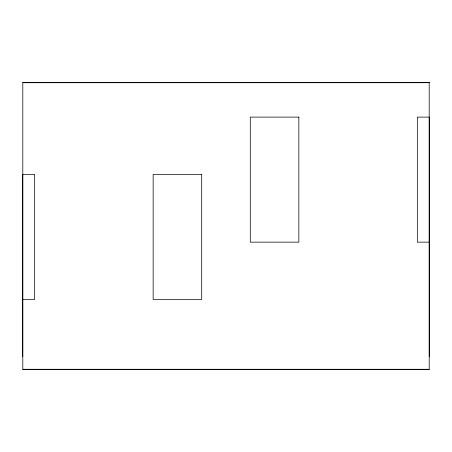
<?xml version="1.0" encoding="UTF-8"?>
<svg xmlns="http://www.w3.org/2000/svg" width="452" height="452" viewBox="0 0 452 452"><rect width="100%" height="100%" fill="white"/><g stroke="black" fill="none" stroke-linecap="round" stroke-linejoin="round"><path stroke-width="0.68" d="M22.6 82.575L429.4 82.575M429.287 242.153L417.332 242.153L417.332 117.108L429.287 117.108L429.287 356.775M22.713 299.461L34.668 299.461L34.668 174.421L22.713 174.421L22.713 356.775M22.6 369.425L429.4 369.425M429.197 82.722L22.803 82.722L22.803 369.278L429.197 369.278L429.197 82.722M298.851 117.108L250.284 117.108L250.284 242.153L298.851 242.153L298.851 117.108M201.716 174.421L153.149 174.421L153.149 299.461L201.716 299.461L201.716 174.421"/></g></svg>
